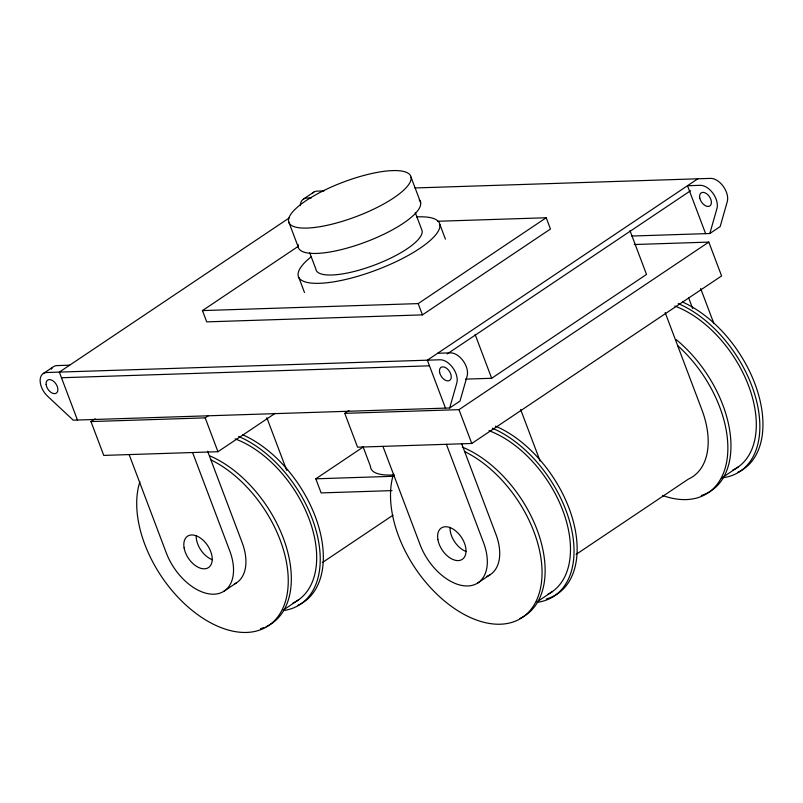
<?xml version="1.0" encoding="UTF-8"?>
<svg xmlns="http://www.w3.org/2000/svg" width="803" height="803" viewBox="0 0 803 803"><rect width="100%" height="100%" fill="white"/><g stroke="black" fill="none" stroke-linecap="round" stroke-linejoin="round"><path stroke-width="1.2" d="M449.69 407.974L456.807 382.991A15.709 9.606 56.2 0 0 452.842 367.794A15.709 9.606 56.2 0 0 440.044 359.774L46.654 372.512A15.709 9.606 56.2 0 0 40.15 381.164A15.709 9.606 56.2 0 0 47.628 396.25L73.224 420.17L449.69 407.974L460.019 401.048L467.125 376.075A15.709 9.606 56.2 0 0 463.16 360.868A15.709 9.606 56.2 0 0 450.363 352.848L437.675 353.26M631.76 236.042L709.842 233.512L716.949 208.529A15.709 9.606 56.2 0 0 712.984 193.332A15.709 9.606 56.2 0 0 700.186 185.312L687.498 185.724L705.606 233.653M43.322 373.505L53.64 366.59A15.709 9.606 56.2 0 1 56.973 365.596L69.67 365.184M303.464 199.044L313.792 192.118M289.241 217.924L59.342 372.11L77.449 420.039M437.705 221.267L546.191 217.754L550.446 229.036L422.438 314.876L206.712 321.873L202.456 310.59L298.194 246.38M275.218 413.304L217.964 451.708L103.758 455.401L90.97 421.575L95.135 418.775M90.97 421.575L205.187 417.871L208.308 415.773M202.456 310.59L418.182 303.604L546.191 217.754M634.32 244.524L708.808 242.104L721.586 275.941L471.762 443.477L357.556 447.181L344.768 413.344L348.934 410.554M697.817 178.798L427.347 360.186L445.464 408.115M447.161 353.962L690.59 190.712M392.035 490.613L321.12 492.912L315.8 478.809L363.287 446.96M465.539 379.126L491.667 378.283L646.515 274.435L629.953 230.602M709.842 233.512L720.161 226.587L727.277 201.603A15.709 9.606 56.2 0 0 723.312 186.406A15.709 9.606 56.2 0 0 710.514 178.386L414.93 187.962M344.768 413.344L458.985 409.65L708.808 242.104M223.886 591.279L236.283 582.978M322.314 562.612L393.018 515.195M283.248 610.099L298.726 599.721M477.685 583.058L490.071 574.757M576.112 554.391L688.412 479.08A78.543 48.029 56.2 0 0 701.872 409.731L665.155 312.558M537.046 601.879L552.524 591.49M721.827 477.956L738.348 466.874M324.051 190.903L317.125 191.134A15.709 9.606 56.2 0 0 312.508 193.242M311.413 197.899L306.796 198.05A15.709 9.606 56.2 0 0 300.302 205.568M61.47 377.741L429.485 365.817M315.8 478.809L394.173 476.269M700.638 288.468L713.907 323.589M688.683 297.953L692.668 308.482M520.625 409.48L540.088 460.992M439.763 224.178L445.424 239.164M475.105 334.449L491.667 378.283M411.056 177.222A65.194 18.409 -20.7 0 1 322.033 226.326A65.194 18.409 -20.7 0 1 316.362 194.426A65.194 18.409 -20.7 0 1 411.056 177.222L420.652 202.597M415.251 212.524L421.786 229.819A56.551 15.97 -20.7 0 1 373.214 265.542A56.551 15.97 -20.7 0 1 315.82 268.945L309.717 252.794M458.985 409.65L471.762 443.477M418.182 303.604L422.438 314.876M461.866 444.189L495.933 534.336A47.126 28.818 56.2 0 1 486.437 576.514M446.388 444.3L483.547 542.647A47.126 28.818 56.2 0 1 467.798 585.959A47.126 28.818 56.2 0 1 420.099 544.705L382.931 446.358M288.578 221.427L298.164 246.802M362.986 446.538L370.504 466.453A75.402 21.29 -20.7 0 0 394.132 474.924M298.816 277.497L304.478 292.493M266.827 417.701L286.731 470.387M205.187 417.871L217.964 451.708M207.626 451.246L242.135 542.557A47.126 28.818 56.2 0 1 234.516 583.952M192.59 452.531L229.748 550.868A47.126 28.818 56.2 0 1 213.999 594.19A47.126 28.818 56.2 0 1 166.301 552.926L129.142 454.578M419.276 199.867A65.194 18.409 -20.7 0 1 364.361 242.496A65.194 18.409 -20.7 0 1 298.174 244.644M416.566 216.93A75.402 21.29 -20.7 0 1 423.402 245.889A75.402 21.29 -20.7 0 1 325.586 282.897A75.402 21.29 -20.7 0 1 311.263 256.769M51.382 369.199A15.709 9.606 56.2 0 1 52.356 367.704M677.632 345.591A100.536 61.48 56.2 0 1 727.468 456.184A100.536 61.48 56.2 0 1 662.485 495.451M676.236 339.659A100.536 61.48 56.2 0 1 729.666 430.157A100.536 61.48 56.2 0 1 701.27 495.531M674.761 306.053A95.828 58.599 56.2 0 1 749.681 388.772A95.828 58.599 56.2 0 1 732.517 470.267M678.214 303.584A100.536 61.48 56.2 0 1 756.486 400.687A100.536 61.48 56.2 0 1 721.927 477.855M682.45 301.998A100.536 61.48 56.2 0 1 757.119 390.047A100.536 61.48 56.2 0 1 737.646 472.405M495.491 426.132A100.536 61.48 56.2 0 1 572.398 518.196A100.536 61.48 56.2 0 1 546.321 599.018M464.927 451.738A100.536 61.48 56.2 0 1 541.784 579.375A100.536 61.48 56.2 0 1 452.169 606.927A100.536 61.48 56.2 0 1 393.651 473.66M462.357 447.12A100.536 61.48 56.2 0 1 538.853 534.768A100.536 61.48 56.2 0 1 519.822 618.481M488.947 430.679A95.828 58.599 56.2 0 1 563.576 512.565A95.828 58.599 56.2 0 1 547.716 594.391M492.4 428.21A100.536 61.48 56.2 0 1 570.451 524.469A100.536 61.48 56.2 0 1 537.327 602.32M466.182 551.52A18.85 11.523 56.2 0 1 450.021 527.26M242.827 434.845A100.536 61.48 56.2 0 1 317.506 522.883A100.536 61.48 56.2 0 1 298.023 605.241M211.129 459.968A100.536 61.48 56.2 0 1 287.986 587.595A100.536 61.48 56.2 0 1 198.371 615.148A100.536 61.48 56.2 0 1 139.852 481.88M209.693 455.813A100.536 61.48 56.2 0 1 285.276 543.671A100.536 61.48 56.2 0 1 266.024 626.701M263.866 627.595A100.536 61.48 56.2 0 1 260.513 628.709M235.149 438.9A95.828 58.599 56.2 0 1 310.068 521.619A95.828 58.599 56.2 0 1 292.904 603.103M238.601 436.43A100.536 61.48 56.2 0 1 316.653 532.69A100.536 61.48 56.2 0 1 283.529 610.541M212.383 559.741A18.85 11.523 56.2 0 1 196.223 535.481M439.642 372.572A7.859 4.808 56.2 0 0 449.529 380.522A7.859 4.808 56.2 0 0 446.93 368.517A7.859 4.808 56.2 0 0 439.642 372.572M699.784 198.11A7.859 4.808 56.2 0 0 709.681 206.06A7.859 4.808 56.2 0 0 707.072 194.055A7.859 4.808 56.2 0 0 699.784 198.11M46.112 384.456A7.859 4.808 56.2 0 0 55.588 393.51A7.859 4.808 56.2 0 0 54.243 381.877A7.859 4.808 56.2 0 0 46.112 384.456M437.906 539.686A18.85 11.523 56.2 0 0 461.283 559.902A18.85 11.523 56.2 0 0 456.275 531.415A18.85 11.523 56.2 0 0 437.906 539.686M184.108 547.917A18.85 11.523 56.2 0 0 207.485 568.133A18.85 11.523 56.2 0 0 202.476 539.646A18.85 11.523 56.2 0 0 184.108 547.917"/></g></svg>
